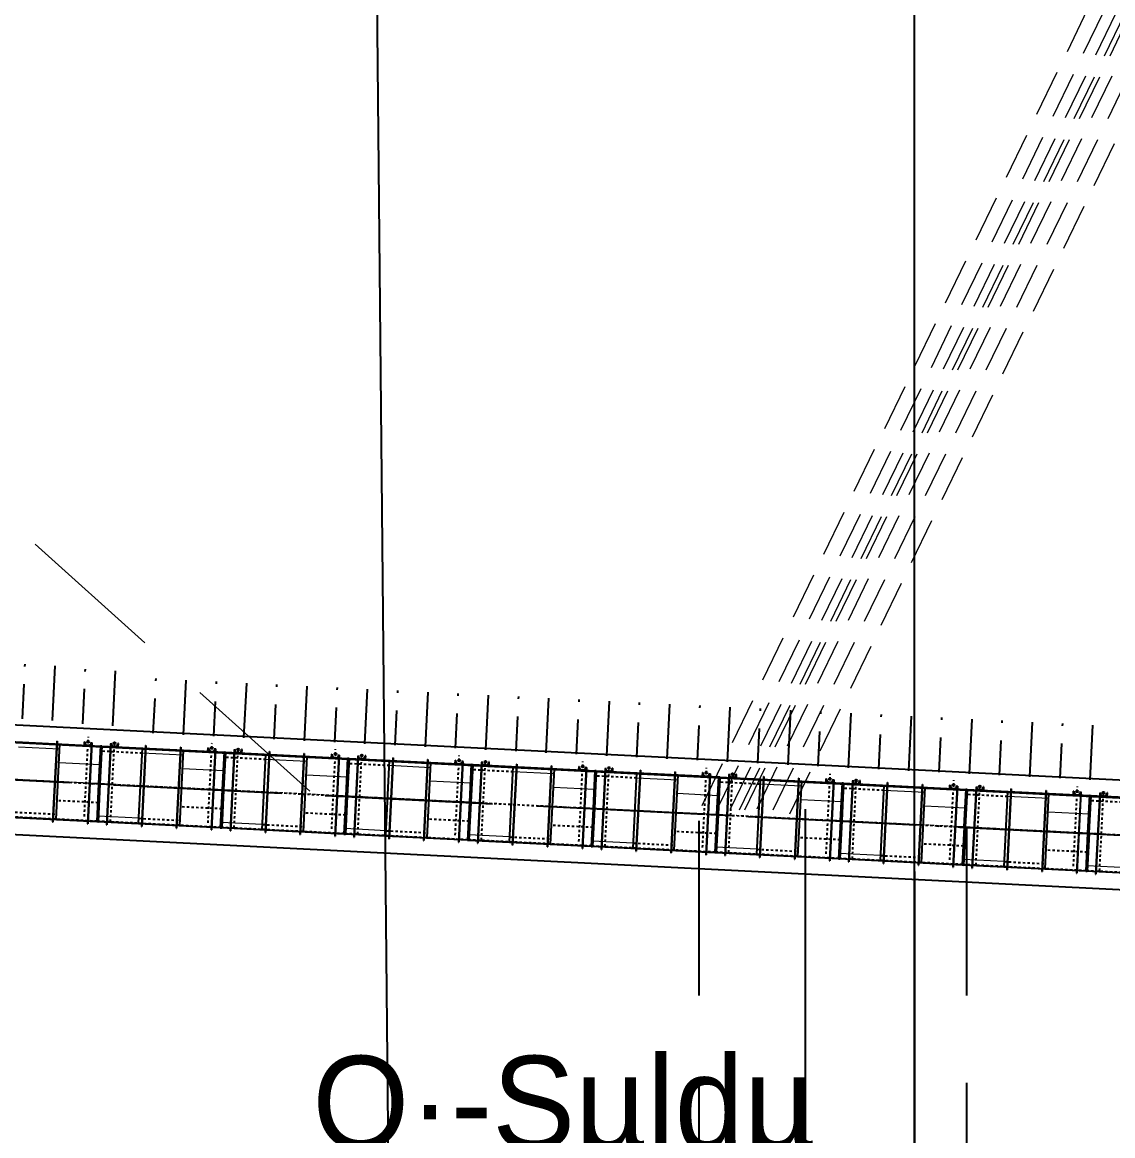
# Model space of a CAD drawing. Header units: inches. Extents: x 444671 to 463716, y 1783086 to 1794968.
# Drawn here: x 457905.85 to 457952.7, y 1787099.83 to 1787147.67 of the extents above; entities that cross this region are included whole.
import ezdxf

# ---------------------------------------------------------------- set-up
doc = ezdxf.new("R2010")
doc.units = ezdxf.units.IN
doc.header["$MEASUREMENT"] = 0
for name, pattern in [('ACAD_ISO04W100', [30, 24, -3, 0, -3]), ('CENTER', [2, 1.25, -0.25, 0.25, -0.25]), ('DASHED2', [9.525, 6.35, -3.175]), ('DASHEDX2', [1.5, 1, -0.5]), ('HIDDEN', [0.375, 0.25, -0.125])]:
    doc.linetypes.add(name, pattern=pattern)
for name, color, linetype in [('4', 4, 'Continuous'), ('Bao', 137, 'Continuous'), ('CONGTRINH', 2, 'Continuous'), ('CTTRINH', 4, 'Continuous'), ('Dc', 10, 'Continuous'), ('Dong', 252, 'HIDDEN'), ('KHUAT', 8, 'DASHED2'), ('Khung_bang', 140, 'Continuous'), ('Tam', 1, 'CENTER'), ('Tim', 1, 'ACAD_ISO04W100')]:
    doc.layers.add(name, color=color, linetype=linetype)
for name, color, linetype, lineweight in [('ah', 7, 'Continuous', 15), ('HOKHOAN', 250, 'DASHED2', 20), ('manh', 128, 'Continuous', 15), ('Texdoi', 40, 'Continuous', 15)]:
    doc.layers.add(name, color=color, linetype=linetype, lineweight=lineweight)
doc.styles.add('VNARIAL', font='')
doc.styles.get('VNARIAL').set_extended_font_data('.VnArial')
doc.linetypes.add('NEN_DA1', pattern='A,1.5,-0.15,["Y",Standard,S=0.2,R=0,X=-0.15,Y=-0.2],-0.005', length=1.655)
doc.dimstyles.new('1-1', dxfattribs={"dimtxt": 2, "dimasz": 2.5, "dimexe": 1, "dimexo": 0, "dimgap": 1, "dimtad": 1, "dimtoh": 1, "dimdec": 0, "dimzin": 0, "dimdsep": 46, "dimtxsty": 'Standard', "dimcen": 0.09, "dimclrd": 3, "dimclre": 3, "dimclrt": 4, "dimadec": 0, "dimazin": 0, "dimtfac": 1, "dimtdec": 0, "dimtmove": 0, "dimatfit": 0, "dimfxl": 0, "dimtolj": 1, "dimtzin": 0, "dimarcsym": 0})
doc.dimstyles.new('D2000', dxfattribs={"dimscale": 2, "dimtxt": 2, "dimasz": 1.5, "dimexe": 1, "dimexo": 1, "dimgap": 1, "dimtad": 1, "dimzin": 1, "dimdsep": 46, "dimtxsty": 'VNARIAL', "dimblk": 'ARCHTICK', "dimcen": 1.5, "dimdle": 1, "dimclrd": 140, "dimclre": 140, "dimclrt": 3, "dimadec": 0, "dimazin": 3, "dimtfac": 1, "dimtix": 1, "dimtmove": 2, "dimatfit": 3, "dimfxl": 0, "dimtolj": 1, "dimtzin": 0, "dimarcsym": 0})

# ---------------------------------------------------------------- blocks, each defined once
blk = doc.blocks.new('*D148')
at = {"layer": 'Bao', "color": 3, "lineweight": -2, "ltscale": 0.2, "transparency": 16777216}
for p, q in [((-340377, 17046), (-341587, -7108)), ((-143858, 7205), (-145067, -16950)), ((-337342, -5652), (-149145, -15077))]:
    blk.add_line(p, q, dxfattribs=at)
at = {"layer": 'Bao', "color": 3, "ltscale": 0.2, "transparency": 16777216}
for points in [[(-337308, -4958), (-337377, -6345), (-341504, -5443)], [(-149111, -14383), (-149180, -15770), (-144984, -15285)]]:
    blk.add_solid(points, dxfattribs=at)
at = {"layer": 'Defpoints', "color": 0, "ltscale": 0.2, "transparency": 16777216}
for p in [(-340377, 17046), (-143858, 7205), (-144984, -15285)]:
    blk.add_point(p, dxfattribs=at)
at = {"layer": 'Bao', "color": 4, "ltscale": 0.2, "transparency": 16777216, "insert": (-243052, -6527), "char_height": 3333.33, "attachment_point": 5, "rotation": 357.133}
blk.add_mtext('\\A1;{\\f.VnArial|b0|i0|c0|p34;Ph©n ®o¹n 4}', dxfattribs=at)
blk = doc.blocks.new('_ArchTick')
at = {"color": 0, "linetype": 'ByBlock', "const_width": 0.15}
blk.add_lwpolyline([(-0.5, -0.5), (0.5, 0.5)], dxfattribs=at)
blk = doc.blocks.new('*D157')
at = {"layer": 'Defpoints', "color": 0, "transparency": 16777216}
for p in [(457944.179, 1787113.187), (457956.96, 1787112.561), (457944.179, 1786972.625)]:
    blk.add_point(p, dxfattribs=at)
at = {"layer": 'Khung_bang', "color": 140, "lineweight": -2, "transparency": 16777216}
for p, q in [((457944.179, 1787111.187), (457944.179, 1786970.625)), ((457956.96, 1787110.561), (457956.96, 1786970.625)), ((457944.179, 1786972.625), (457941.179, 1786972.625)), ((457956.96, 1786972.625), (457944.179, 1786972.625)), ((457956.96, 1786972.625), (457959.96, 1786972.625))]:
    blk.add_line(p, q, dxfattribs=at)
at = {"layer": 'Khung_bang', "color": 140, "lineweight": -2, "transparency": 16777216, "xscale": 3, "yscale": 3, "zscale": 3}
blk.add_blockref('_ArchTick', (457944.179, 1786972.625), dxfattribs=at)
at = {"layer": 'Khung_bang', "color": 140, "lineweight": -2, "transparency": 16777216, "xscale": 3, "yscale": 3, "zscale": 3, "rotation": 180}
blk.add_blockref('_ArchTick', (457956.96, 1786972.625), dxfattribs=at)
at = {"layer": 'Khung_bang', "color": 3, "transparency": 16777216, "insert": (457950.57, 1786976.666), "char_height": 4, "attachment_point": 5, "style": 'VNARIAL', "bg_fill": 3, "box_fill_scale": 1.25, "bg_fill_color": 256, "bg_fill_true_color": 13158600, "bg_fill_transparency": 0}
blk.add_mtext('\\A1;12.78', dxfattribs=at)
blk = doc.blocks.new('A$C491C4D06')
at = {"layer": 'Bao'}
for p, q in [((-196858.1, 11482.8), (-191578.7, 11218.4)), ((-193508.7, 8067), (-193346.5, 11306.9)), ((-193482.3, 11433.9), (-193468.3, 11433.2)), ((-192302.2, 11405.2), (-192309.7, 11255.4)), ((-192302.2, 11405.2), (-192282.3, 11404.2)), ((-192282.3, 11404.2), (-192289.8, 11254.4)), ((-191990.1, 11239.4), (-191982.6, 11389.2)), ((-191606.1, 11229.8), (-191687.7, 9601.8)), ((-191659.9, 9596.4), (-191578.7, 11218.4)), ((-191546.2, 11226.8), (-191627.7, 9598.8)), ((-191606.1, 11229.8), (-191546.2, 11226.8)), ((-191546.7, 11216.8), (-186267.3, 10952.4)), ((-191151.8, 11347.2), (-191159.3, 11197.4)), ((-190859.7, 11182.4), (-190852.2, 11332.2)), ((-190832.2, 11331.2), (-190852.2, 11332.2)), ((-190839.7, 11181.4), (-190832.2, 11331.2)), ((-189965.2, 7889.5), (-189802.9, 11129.5)), ((-189669.1, 11242.9), (-189655.1, 11242.2)), ((-188197.4, 7801), (-188035.1, 11040.9)), ((-188170.9, 11167.9), (-188156.9, 11167.2)), ((-186990.9, 11139.2), (-186998.4, 10989.4)), ((-186990.9, 11139.2), (-186970.9, 11138.2)), ((-186970.9, 11138.2), (-186978.4, 10988.4)), ((-186678.8, 10973.4), (-186671.3, 11123.2)), ((-185840.4, 11081.2), (-185848, 10931.4)), ((-185548.3, 10916.4), (-185540.8, 11066.2)), ((-185520.9, 11065.2), (-185540.8, 11066.2)), ((-185528.4, 10915.4), (-185520.9, 11065.2)), ((-186294.8, 10963.8), (-186376.3, 9335.9)), ((-186348.6, 9330.4), (-186267.3, 10952.4)), ((-186234.9, 10960.8), (-186316.4, 9332.9)), ((-186294.8, 10963.8), (-186234.9, 10960.8)), ((-186235.4, 10950.8), (-180956, 10686.4)), ((-184653.8, 7623.5), (-184491.6, 10863.5)), ((-184357.7, 10976.9), (-184343.7, 10976.2)), ((-182886, 7535), (-182723.8, 10775)), ((-182859.6, 10901.9), (-182845.6, 10901.2)), ((-181679.5, 10873.2), (-181687, 10723.4)), ((-181679.5, 10873.2), (-181659.6, 10872.2)), ((-181659.6, 10872.2), (-181667.1, 10722.4)), ((-181367.4, 10707.4), (-181359.9, 10857.2)), ((-180983.4, 10697.8), (-181065, 9069.9)), ((-181037.2, 9064.4), (-180956, 10686.4)), ((-180923.5, 10694.8), (-181005.1, 9066.9)), ((-180983.4, 10697.8), (-180923.5, 10694.8)), ((-180924, 10684.8), (-175644.6, 10420.4)), ((-180529.1, 10815.2), (-180536.6, 10665.4)), ((-180237, 10650.4), (-180229.5, 10800.2)), ((-180209.5, 10799.2), (-180229.5, 10800.2)), ((-180217, 10649.4), (-180209.5, 10799.2)), ((-179342.5, 7357.6), (-179180.2, 10597.5)), ((-179046.4, 10710.9), (-179032.4, 10710.2)), ((-177548.2, 10635.9), (-177534.3, 10635.2)), ((-176368.2, 10607.2), (-176375.7, 10457.4)), ((-176368.2, 10607.2), (-176348.2, 10606.2)), ((-176348.2, 10606.2), (-176355.7, 10456.4)), ((-176056.1, 10441.4), (-176048.6, 10591.2)), ((-175217.8, 10549.2), (-175225.3, 10399.4)), ((-174925.6, 10384.4), (-174918.1, 10534.2)), ((-174898.2, 10533.2), (-174918.1, 10534.2)), ((-174905.7, 10383.4), (-174898.2, 10533.2)), ((-177574.7, 7269), (-177412.4, 10509)), ((-175672.1, 10431.8), (-175753.6, 8803.9)), ((-175725.9, 8798.5), (-175644.6, 10420.4)), ((-175612.2, 10428.8), (-175693.7, 8800.9)), ((-175672.1, 10431.8), (-175612.2, 10428.8)), ((-175612.7, 10418.8), (-170333.3, 10154.4)), ((-174031.1, 7091.6), (-173868.9, 10331.5)), ((-173735, 10444.9), (-173721, 10444.2)), ((-172263.3, 7003), (-172101.1, 10243)), ((-172236.9, 10369.9), (-172222.9, 10369.2)), ((-171056.9, 10341.2), (-171064.4, 10191.4)), ((-171056.9, 10341.2), (-171036.9, 10340.2)), ((-171036.9, 10340.2), (-171044.4, 10190.4)), ((-170744.8, 10175.4), (-170737.3, 10325.2)), ((-170360.8, 10165.8), (-170442.3, 8537.9)), ((-170414.5, 8532.5), (-170333.3, 10154.4)), ((-170300.8, 10162.8), (-170382.4, 8534.9)), ((-170360.8, 10165.8), (-170300.8, 10162.8)), ((-170301.3, 10152.8), (-165022, 9888.4)), ((-169906.4, 10283.2), (-169913.9, 10133.4)), ((-169614.3, 10118.4), (-169606.8, 10268.2)), ((-169586.8, 10267.2), (-169606.8, 10268.2)), ((-169594.3, 10117.4), (-169586.8, 10267.2)), ((-168719.8, 6825.6), (-168557.5, 10065.5)), ((-168423.7, 10178.9), (-168409.7, 10178.2)), ((-166925.6, 10103.9), (-166911.6, 10103.2)), ((-165745.5, 10075.3), (-165753, 9925.4)), ((-165745.5, 10075.3), (-165725.5, 10074.3)), ((-165725.5, 10074.3), (-165733, 9924.4)), ((-165433.4, 9909.4), (-165425.9, 10059.2)), ((-191683.9, 9597.6), (-191765.4, 7969.7)), ((-191651.7, 9600), (-191732.9, 7978.1)), ((-191623.9, 9594.6), (-191705.5, 7966.7)), ((-191687.7, 9601.8), (-191627.7, 9598.8)), ((-191683.9, 9597.6), (-191623.9, 9594.6)), ((-191651.9, 9596), (-191651.8, 9598)), ((-191651.9, 9596), (-191651.8, 9598)), ((-166952, 6737), (-166789.7, 9977)), ((-165049.4, 9899.8), (-165131, 8271.9)), ((-165103.2, 8266.5), (-165022, 9888.4)), ((-164989.5, 9896.8), (-165071, 8268.9)), ((-165049.4, 9899.8), (-164989.5, 9896.8)), ((-164990, 9886.8), (-159710.6, 9622.4)), ((-164595.1, 10017.2), (-164602.6, 9867.4)), ((-164303, 9852.4), (-164295.5, 10002.2)), ((-164275.5, 10001.2), (-164295.5, 10002.2)), ((-164283, 9851.4), (-164275.5, 10001.2)), ((-163408.4, 6559.6), (-163246.2, 9799.5)), ((-163112.3, 9913), (-163098.4, 9912.3)), ((-161640.7, 6471), (-161478.4, 9711)), ((-161614.2, 9837.9), (-161600.2, 9837.2)), ((-160434.2, 9809.3), (-160441.7, 9659.4)), ((-160434.2, 9809.3), (-160414.2, 9808.3)), ((-160414.2, 9808.3), (-160421.7, 9658.4)), ((-160122.1, 9643.4), (-160114.6, 9793.3)), ((-159738.1, 9633.8), (-159819.6, 8005.9)), ((-159791.8, 8000.5), (-159710.6, 9622.4)), ((-159678.1, 9630.8), (-159759.7, 8002.9)), ((-159738.1, 9633.8), (-159678.1, 9630.8)), ((-159678.6, 9620.8), (-154399.3, 9356.4)), ((-159283.7, 9751.3), (-159291.2, 9601.4)), ((-158991.6, 9586.4), (-158984.1, 9736.2)), ((-158964.1, 9735.2), (-158984.1, 9736.2)), ((-158971.6, 9585.4), (-158964.1, 9735.2)), ((-157801, 9647), (-157787, 9646.3)), ((-156302.9, 9571.9), (-156288.9, 9571.2)), ((-186372.5, 9331.6), (-186454.1, 7703.7)), ((-186340.4, 9334.1), (-186421.6, 7712.1)), ((-186312.6, 9328.6), (-186394.1, 7700.7)), ((-186376.3, 9335.9), (-186316.4, 9332.9)), ((-186372.5, 9331.6), (-186312.6, 9328.6)), ((-186340.6, 9330), (-186340.5, 9332)), ((-186340.6, 9330), (-186340.5, 9332)), ((-158097.1, 6293.6), (-157934.8, 9533.5)), ((-156329.3, 6205), (-156167.1, 9445)), ((-155122.8, 9543.3), (-155130.3, 9393.4)), ((-155122.8, 9543.3), (-155102.9, 9542.3)), ((-155102.9, 9542.3), (-155110.4, 9392.4)), ((-154810.7, 9377.4), (-154803.2, 9527.3)), ((-154426.7, 9367.9), (-154508.3, 7739.9)), ((-154480.5, 7734.5), (-154399.3, 9356.4)), ((-154366.8, 9364.9), (-154448.3, 7736.9)), ((-154426.7, 9367.9), (-154366.8, 9364.9)), ((-154367.3, 9354.9), (-149087.9, 9090.5)), ((-153972.4, 9485.3), (-153979.9, 9335.5)), ((-153680.3, 9320.5), (-153672.8, 9470.3)), ((-153652.8, 9469.3), (-153672.8, 9470.3)), ((-153660.3, 9319.5), (-153652.8, 9469.3)), ((-152785.8, 6027.6), (-152623.5, 9267.5)), ((-152489.6, 9381), (-152475.7, 9380.3)), ((-151018, 5939.1), (-150855.7, 9179)), ((-150991.5, 9305.9), (-150977.5, 9305.2)), ((-149811.5, 9277.3), (-149819, 9127.5)), ((-149811.5, 9277.3), (-149791.5, 9276.3)), ((-149791.5, 9276.3), (-149799, 9126.5)), ((-149499.4, 9111.5), (-149491.9, 9261.3)), ((-149115.5, 9099.8), (-149196.9, 7473.9)), ((-149055.6, 9096.8), (-149137, 7470.9)), ((-149115.5, 9099.8), (-149055.6, 9096.8)), ((-148660.9, 9219.3), (-148668.4, 9069.4)), ((-148368.8, 9054.4), (-148361.3, 9204.3)), ((-148341.3, 9203.3), (-148361.3, 9204.3)), ((-148348.8, 9053.4), (-148341.3, 9203.3)), ((-181061.2, 9065.6), (-181142.7, 7437.7)), ((-181029, 9068.1), (-181110.3, 7446.1)), ((-181001.3, 9062.6), (-181082.8, 7434.7)), ((-181065, 9069.9), (-181005.1, 9066.9)), ((-181061.2, 9065.6), (-181001.3, 9062.6)), ((-181029.2, 9064), (-181029.1, 9066)), ((-181029.2, 9064), (-181029.1, 9066)), ((-175749.8, 8799.7), (-175831.4, 7171.7)), ((-175717.7, 8802.1), (-175798.9, 7180.1)), ((-175689.9, 8796.7), (-175771.5, 7168.7)), ((-175753.6, 8803.9), (-175693.7, 8800.9)), ((-175749.8, 8799.7), (-175689.9, 8796.7)), ((-175717.9, 8798.1), (-175717.8, 8800)), ((-175717.9, 8798.1), (-175717.8, 8800)), ((-149169.2, 7468.5), (-149087.9, 9090.5)), ((-149079.9, 9090.1), (-145544.4, 8913)), ((-197044.3, 8244.1), (-191764.9, 7979.7)), ((-170438.5, 8533.7), (-170520, 6905.7)), ((-170406.3, 8536.1), (-170487.6, 6914.1)), ((-170378.6, 8530.7), (-170460.1, 6902.7)), ((-170442.3, 8537.9), (-170382.4, 8534.9)), ((-170438.5, 8533.7), (-170378.6, 8530.7)), ((-170406.5, 8532.1), (-170406.4, 8534.1)), ((-170406.5, 8532.1), (-170406.4, 8534.1)), ((-165127.2, 8267.7), (-165208.7, 6639.7)), ((-165095, 8270.1), (-165176.2, 6648.1)), ((-165067.2, 8264.7), (-165148.8, 6636.7)), ((-165131, 8271.9), (-165071, 8268.9)), ((-165127.2, 8267.7), (-165067.2, 8264.7)), ((-165095.2, 8266.1), (-165095.1, 8268.1)), ((-165095.2, 8266.1), (-165095.1, 8268.1)), ((-193656.5, 7954.3), (-193642.6, 7953.6)), ((-192158.4, 7879.2), (-192144.4, 7878.5)), ((-191765.4, 7969.7), (-191705.5, 7966.7)), ((-191732.9, 7978.1), (-186453.6, 7713.7)), ((-191341.4, 7838.3), (-191327.5, 7837.6)), ((-189843.3, 7763.3), (-189829.3, 7762.6)), ((-188345.2, 7688.3), (-188331.2, 7687.6)), ((-186454.1, 7703.7), (-186394.1, 7700.7)), ((-186421.6, 7712.1), (-181142.2, 7447.7)), ((-159815.8, 8001.7), (-159897.3, 6373.7)), ((-159783.7, 8004.1), (-159864.9, 6382.1)), ((-159755.9, 7998.7), (-159837.4, 6370.7)), ((-159819.6, 8005.9), (-159759.7, 8002.9)), ((-159815.8, 8001.7), (-159755.9, 7998.7)), ((-159783.9, 8000.1), (-159783.8, 8002.1)), ((-159783.9, 8000.1), (-159783.8, 8002.1)), ((-154504.5, 7735.7), (-154586, 6107.7)), ((-154472.3, 7738.1), (-154553.5, 6116.1)), ((-154444.5, 7732.7), (-154526.1, 6104.7)), ((-154508.3, 7739.9), (-154448.3, 7736.9)), ((-154504.5, 7735.7), (-154444.5, 7732.7)), ((-154472.5, 7734.1), (-154472.4, 7736.1)), ((-154472.5, 7734.1), (-154472.4, 7736.1)), ((-186847.1, 7613.2), (-186833.1, 7612.5)), ((-186030.1, 7572.3), (-186016.1, 7571.6)), ((-184532, 7497.3), (-184518, 7496.6)), ((-183033.9, 7422.3), (-183019.9, 7421.6)), ((-181535.7, 7347.2), (-181521.8, 7346.5)), ((-181142.7, 7437.7), (-181082.8, 7434.7)), ((-181110.3, 7446.1), (-175830.9, 7181.7)), ((-180718.8, 7306.3), (-180704.8, 7305.6)), ((-179220.6, 7231.3), (-179206.7, 7230.6)), ((-175798.9, 7180.1), (-170519.5, 6915.7)), ((-149193.1, 7469.7), (-149274.7, 5841.7)), ((-149161, 7472.1), (-149242.1, 5852.1)), ((-149133.2, 7466.7), (-149214.7, 5838.7)), ((-149196.9, 7473.9), (-149137, 7470.9)), ((-149193.1, 7469.7), (-149133.2, 7466.7)), ((-149161.2, 7468.1), (-149161.1, 7470.1)), ((-149161.2, 7468.1), (-149161.1, 7470.1)), ((-177722.5, 7156.3), (-177708.5, 7155.6)), ((-176224.4, 7081.2), (-176210.4, 7080.5)), ((-175831.4, 7171.7), (-175771.5, 7168.7)), ((-175407.4, 7040.3), (-175393.4, 7039.6)), ((-173909.3, 6965.3), (-173895.3, 6964.6)), ((-172411.2, 6890.3), (-172397.2, 6889.6)), ((-170913.1, 6815.2), (-170899.1, 6814.5)), ((-170520, 6905.7), (-170460.1, 6902.7)), ((-170487.6, 6914.1), (-165208.2, 6649.7)), ((-170096.1, 6774.3), (-170082.1, 6773.6)), ((-168598, 6699.3), (-168584, 6698.6)), ((-167099.8, 6624.3), (-167085.8, 6623.6)), ((-165601.7, 6549.2), (-165587.7, 6548.5)), ((-165208.7, 6639.7), (-165148.8, 6636.7)), ((-165176.2, 6648.1), (-159896.8, 6383.7)), ((-164784.7, 6508.3), (-164770.7, 6507.6)), ((-163286.6, 6433.3), (-163272.6, 6432.6)), ((-161788.5, 6358.3), (-161774.5, 6357.6)), ((-160290.4, 6283.3), (-160276.4, 6282.6)), ((-159897.3, 6373.7), (-159837.4, 6370.7)), ((-159864.9, 6382.1), (-154585.5, 6117.7)), ((-159473.4, 6242.4), (-159459.4, 6241.6)), ((-157975.3, 6167.3), (-157961.3, 6166.6)), ((-156477.1, 6092.3), (-156463.2, 6091.6)), ((-154979, 6017.3), (-154965, 6016.6)), ((-154586, 6107.7), (-154526.1, 6104.7)), ((-154553.5, 6116.1), (-149274.2, 5851.7)), ((-154162, 5976.4), (-154148.1, 5975.7)), ((-152663.9, 5901.3), (-152649.9, 5900.6)), ((-151165.8, 5826.3), (-151151.8, 5825.6)), ((-149667.7, 5751.3), (-149653.7, 5750.6)), ((-149274.7, 5841.7), (-149214.7, 5838.7)), ((-149242.2, 5850.1), (-145706.6, 5673)), ((-148850.7, 5710.4), (-148836.7, 5709.7))]:
    blk.add_line(p, q, dxfattribs=at)
at = {"layer": 'Bao', "ltscale": 0.2}
for p, q in [((-193482.3, 11433.9), (-193656.5, 7954.3)), ((-193468.3, 11433.2), (-193642.6, 7953.6)), ((-191984.3, 11356.9), (-192158.4, 7879.2)), ((-191970.2, 11358.2), (-192144.4, 7878.5)), ((-191167.2, 11318), (-191341.4, 7838.3)), ((-191153.3, 11315.3), (-191327.5, 7837.6)), ((-191167.2, 11318), (-191153.3, 11317.3)), ((-189669.1, 11242.9), (-189843.3, 7763.3)), ((-189655.1, 11242.2), (-189829.3, 7762.6)), ((-188170.9, 11167.9), (-188345.2, 7688.3)), ((-188156.9, 11167.2), (-188331.2, 7687.6)), ((-186672.9, 11090.9), (-186847.1, 7613.2)), ((-186658.8, 11092.2), (-186833.1, 7612.5)), ((-185855.8, 11052), (-186030.1, 7572.3)), ((-185842, 11049.3), (-186016.1, 7571.6)), ((-185855.8, 11052), (-185842, 11051.3)), ((-184357.7, 10976.9), (-184532, 7497.3)), ((-184343.7, 10976.2), (-184518, 7496.6)), ((-182859.6, 10901.9), (-183033.9, 7422.3)), ((-182845.6, 10901.2), (-183019.9, 7421.6)), ((-181361.6, 10824.9), (-181535.7, 7347.2)), ((-181347.5, 10826.2), (-181521.8, 7346.5)), ((-180544.5, 10786), (-180718.8, 7306.3)), ((-180530.6, 10783.3), (-180704.8, 7305.6)), ((-180544.5, 10786), (-180530.6, 10785.3)), ((-179046.4, 10710.9), (-179220.6, 7231.3)), ((-179032.4, 10710.2), (-179206.7, 7230.6)), ((-177548.2, 10635.9), (-177722.5, 7156.3)), ((-177534.3, 10635.2), (-177708.5, 7155.6)), ((-176050.2, 10558.9), (-176224.4, 7081.2)), ((-176036.1, 10560.2), (-176210.4, 7080.5)), ((-175233.1, 10520), (-175407.4, 7040.3)), ((-175219.3, 10517.3), (-175393.4, 7039.6)), ((-175233.1, 10520), (-175219.3, 10519.3)), ((-173735, 10444.9), (-173909.3, 6965.3)), ((-173721, 10444.2), (-173895.3, 6964.6)), ((-172236.9, 10369.9), (-172411.2, 6890.3)), ((-172222.9, 10369.2), (-172397.2, 6889.6)), ((-170738.9, 10292.9), (-170913.1, 6815.2)), ((-170724.8, 10294.2), (-170899.1, 6814.5)), ((-169921.8, 10254), (-170096.1, 6774.3)), ((-169907.9, 10251.3), (-170082.1, 6773.6)), ((-169921.8, 10254), (-169907.9, 10253.3)), ((-168423.7, 10178.9), (-168598, 6699.3)), ((-168409.7, 10178.2), (-168584, 6698.6)), ((-166925.6, 10103.9), (-167099.8, 6624.3)), ((-166911.6, 10103.2), (-167085.8, 6623.6)), ((-165427.5, 10026.9), (-165601.7, 6549.2)), ((-165413.5, 10028.2), (-165587.7, 6548.5)), ((-164610.5, 9988), (-164784.7, 6508.3)), ((-164596.6, 9985.3), (-164770.7, 6507.6)), ((-164610.5, 9988), (-164596.6, 9987.3)), ((-163112.3, 9913), (-163286.6, 6433.3)), ((-163098.4, 9912.3), (-163272.6, 6432.6)), ((-161614.2, 9837.9), (-161788.5, 6358.3)), ((-161600.2, 9837.2), (-161774.5, 6357.6)), ((-160116.2, 9760.9), (-160290.4, 6283.3)), ((-160102.1, 9762.2), (-160276.4, 6282.6)), ((-159299.1, 9722), (-159473.4, 6242.4)), ((-159285.2, 9719.3), (-159459.4, 6241.6)), ((-159299.1, 9722), (-159285.2, 9721.3)), ((-157801, 9647), (-157975.3, 6167.3)), ((-157787, 9646.3), (-157961.3, 6166.6)), ((-156302.9, 9571.9), (-156477.1, 6092.3)), ((-156288.9, 9571.2), (-156463.2, 6091.6)), ((-154804.8, 9494.9), (-154979, 6017.3)), ((-154790.8, 9496.2), (-154965, 6016.6)), ((-153987.8, 9456), (-154162, 5976.4)), ((-153973.9, 9453.3), (-154148.1, 5975.7)), ((-153987.8, 9456), (-153973.9, 9455.3)), ((-152489.6, 9381), (-152663.9, 5901.3)), ((-152475.7, 9380.3), (-152649.9, 5900.6)), ((-150991.5, 9305.9), (-151165.8, 5826.3)), ((-150977.5, 9305.2), (-151151.8, 5825.6)), ((-149493.5, 9228.9), (-149667.7, 5751.3)), ((-149479.4, 9230.2), (-149653.7, 5750.6)), ((-148676.4, 9190), (-148850.7, 5710.4)), ((-148662.5, 9187.3), (-148836.7, 5709.7))]:
    blk.add_line(p, q, dxfattribs=at)
at = {"layer": 'Bao'}
for centre in [(-192132.4, 11396.7), (-191002, 11339.7), (-186821.1, 11130.7), (-185690.6, 11073.7), (-181509.8, 10864.7), (-180379.3, 10807.7), (-176198.4, 10598.7), (-175068, 10541.7), (-170887.1, 10332.7), (-169756.6, 10275.7), (-165575.7, 10066.7), (-164445.3, 10009.7), (-160264.4, 9800.8), (-159133.9, 9743.7), (-154953, 9534.8), (-153822.6, 9477.8), (-149641.7, 9268.8), (-148511.1, 9211.8)]:
    blk.add_circle(centre, 40, dxfattribs=at)
for centre in [(-192132.4, 11396.7), (-191002, 11339.7), (-186821.1, 11130.7), (-185690.6, 11073.7), (-181509.8, 10864.7), (-180379.3, 10807.7), (-176198.4, 10598.7), (-175068, 10541.7), (-170887.1, 10332.7), (-169756.6, 10275.7), (-165575.7, 10066.7), (-164445.3, 10009.7), (-160264.4, 9800.8), (-159133.9, 9743.7), (-154953, 9534.8), (-153822.6, 9477.8), (-149641.7, 9268.8), (-148511.1, 9211.8)]:
    blk.add_arc(centre, 150, 357.13284, 177.13284, dxfattribs=at)
at = {"layer": 'KHUAT', "ltscale": 5}
for p, q in [((-196883.1, 11462), (-191579.8, 11196.4)), ((-191651.7, 9600), (-191570.7, 11218)), ((-191571.8, 11196), (-186268.4, 10930.4)), ((-191570.7, 11218), (-191546.7, 11216.8)), ((-189814, 10907.3), (-191581.8, 10995.8)), ((-186340.4, 9334.1), (-186259.3, 10952)), ((-184502.7, 10641.3), (-186270.5, 10729.8)), ((-186260.4, 10930.1), (-180957.1, 10664.4)), ((-186259.3, 10952), (-186235.4, 10950.8)), ((-181029, 9068.1), (-180948, 10686)), ((-180949.1, 10664.1), (-175645.7, 10398.4)), ((-180948, 10686), (-180924, 10684.8)), ((-179191.3, 10375.3), (-180959.1, 10463.8)), ((-175717.7, 8802.1), (-175636.6, 10420)), ((-173880, 10109.3), (-175647.8, 10197.8)), ((-175637.8, 10398.1), (-170334.4, 10132.5)), ((-175636.6, 10420), (-175612.7, 10418.8)), ((-170406.3, 8536.1), (-170325.3, 10154)), ((-170326.4, 10132.1), (-165023.1, 9866.5)), ((-170325.3, 10154), (-170301.3, 10152.8)), ((-191659.9, 9596.4), (-191740.9, 7978.5)), ((-168568.7, 9843.3), (-170336.4, 9931.8)), ((-165095, 8270.1), (-165014, 9888)), ((-163257.3, 9577.3), (-165025.1, 9665.8)), ((-165015.1, 9866.1), (-159711.7, 9600.5)), ((-165014, 9888), (-164990, 9886.8)), ((-159783.7, 8004.1), (-159702.6, 9622)), ((-159703.7, 9600.1), (-154400.4, 9334.5)), ((-159702.6, 9622), (-159678.6, 9620.8)), ((-186348.6, 9330.4), (-186429.6, 7712.5)), ((-157946, 9311.3), (-159713.7, 9399.8)), ((-154472.3, 7738.1), (-154391.3, 9356.1)), ((-152634.6, 9045.3), (-154402.4, 9133.8)), ((-154392.4, 9334.1), (-149089, 9068.5)), ((-154391.3, 9356.1), (-154367.3, 9354.9)), ((-191700.6, 8783.5), (-193468.4, 8872)), ((-181037.2, 9064.4), (-181118.3, 7446.5)), ((-175725.9, 8798.5), (-175806.9, 7180.5)), ((-149161, 7472.1), (-149080, 9088.1)), ((-147323.3, 8779.3), (-149091.1, 8867.8)), ((-149081, 9068.1), (-143777.7, 8802.5)), ((-149080, 9088.1), (-149056.1, 9086.9)), ((-197043.2, 8266), (-191739.8, 8000.4)), ((-195265.4, 8377.8), (-193497.6, 8289.2)), ((-186389.3, 8517.5), (-188157.1, 8606)), ((-181077.9, 8251.5), (-182845.7, 8340)), ((-170414.5, 8532.5), (-170495.6, 6914.5)), ((-165103.2, 8266.5), (-165184.2, 6648.5)), ((-191764.9, 7979.7), (-191740.9, 7978.5)), ((-191731.8, 8000.1), (-186428.5, 7734.4)), ((-189954, 8111.8), (-188186.2, 8023.2)), ((-186453.6, 7713.7), (-186429.6, 7712.5)), ((-186420.5, 7734.1), (-181117.2, 7468.4)), ((-184642.7, 7845.8), (-182874.9, 7757.2)), ((-175766.6, 7985.5), (-177534.4, 8074)), ((-170455.2, 7719.5), (-172223, 7808)), ((-159791.8, 8000.5), (-159872.9, 6382.5)), ((-154480.5, 7734.5), (-154561.5, 6116.5)), ((-181142.2, 7447.7), (-181118.3, 7446.5)), ((-181109.2, 7468.1), (-175805.8, 7202.5)), ((-179331.3, 7579.8), (-177563.6, 7491.2)), ((-175830.9, 7181.7), (-175806.9, 7180.5)), ((-175797.8, 7202.1), (-170494.5, 6936.5)), ((-174020, 7313.8), (-172252.2, 7225.2)), ((-165143.9, 7453.5), (-166911.7, 7542)), ((-159832.6, 7187.5), (-161600.3, 7276)), ((-149169.2, 7468.5), (-149250.2, 5850.5)), ((-170519.5, 6915.7), (-170495.6, 6914.5)), ((-170486.5, 6936.1), (-165183.1, 6670.5)), ((-168708.7, 7047.8), (-166940.9, 6959.3)), ((-163397.3, 6781.8), (-161629.5, 6693.3)), ((-154521.2, 6921.5), (-156289, 7010)), ((-149209.9, 6655.5), (-150977.7, 6744)), ((-165208.2, 6649.7), (-165184.2, 6648.5)), ((-165175.1, 6670.1), (-159871.8, 6404.5)), ((-159896.8, 6383.7), (-159872.9, 6382.5)), ((-159863.8, 6404.1), (-154560.4, 6138.5)), ((-158086, 6515.8), (-156318.2, 6427.3)), ((-152774.6, 6249.8), (-151006.8, 6161.3)), ((-154585.5, 6117.7), (-154561.5, 6116.5)), ((-154552.4, 6138.1), (-149249.1, 5872.5)), ((-149274.2, 5851.7), (-149250.2, 5850.5)), ((-149241.1, 5872.1), (-143937.7, 5606.5))]:
    blk.add_line(p, q, dxfattribs=at)
at = {"layer": 'manh', "color": 1, "linetype": 'CENTER', "ltscale": 0.05}
blk.add_line((0.1, 0), (-685750.1, 34342.8), dxfattribs=at)
at = {"layer": 'manh'}
for p, q in [((-193357.6, 11084.7), (-195125.4, 11173.3)), ((-188046.2, 10818.7), (-189814, 10907.3)), ((-182734.9, 10552.7), (-184502.7, 10641.3)), ((-191619, 10413.4), (-193386.8, 10502)), ((-186307.6, 10147.4), (-188075.4, 10236)), ((-177423.6, 10286.7), (-179191.3, 10375.3)), ((-172112.2, 10020.7), (-173880, 10109.3)), ((-180996.3, 9881.4), (-182764.1, 9970)), ((-175685, 9615.4), (-177452.7, 9704)), ((-166800.9, 9754.7), (-168568.7, 9843.3)), ((-161489.5, 9488.7), (-163257.3, 9577.3)), ((-170373.6, 9349.4), (-172141.4, 9438)), ((-165062.3, 9083.4), (-166830.1, 9172)), ((-156178.2, 9222.8), (-157946, 9311.3)), ((-159750.9, 8817.4), (-161518.7, 8906)), ((-154439.6, 8551.4), (-156207.4, 8640)), ((-150866.8, 8956.8), (-152634.6, 9045.3)), ((-189954, 8111.8), (-191721.8, 8200.3)), ((-149128.2, 8285.5), (-150896, 8374)), ((-184642.7, 7845.8), (-186410.5, 7934.3)), ((-179331.3, 7579.8), (-181099.1, 7668.3)), ((-174020, 7313.8), (-175787.8, 7402.3)), ((-168708.7, 7047.8), (-170476.4, 7136.3)), ((-163397.3, 6781.8), (-165165.1, 6870.3)), ((-158086, 6515.8), (-159853.8, 6604.3)), ((-152774.6, 6249.8), (-154542.4, 6338.4)), ((-147463.3, 5983.8), (-149231.1, 6072.3))]:
    blk.add_line(p, q, dxfattribs=at)
at = {"layer": 'Tam', "ltscale": 3}
for p, q in [((-192293.2, 8186.7), (-192121.6, 11613.5)), ((-191170.2, 7967.5), (-190998.6, 11394.2)), ((-186981.9, 7920.8), (-186810.2, 11347.5)), ((-185858.9, 7701.5), (-185687.3, 11128.3)), ((-181670.5, 7654.8), (-181498.9, 11081.5)), ((-180547.6, 7435.5), (-180375.9, 10862.3)), ((-176359.2, 7388.8), (-176187.6, 10815.5)), ((-175236.2, 7169.5), (-175064.6, 10596.3)), ((-171047.8, 7122.8), (-170876.2, 10549.5)), ((-169924.9, 6903.5), (-169753.3, 10330.3)), ((-165736.5, 6856.8), (-165564.9, 10283.5)), ((-164613.5, 6637.5), (-164441.9, 10064.3)), ((-197333.4, 9882.6), (-191047.6, 9567.8)), ((-192022.1, 9616.6), (-185736.2, 9301.8)), ((-160425.1, 6590.8), (-160253.5, 10017.5)), ((-159302.2, 6371.5), (-159130.6, 9798.3)), ((-155113.8, 6324.8), (-154942.2, 9751.5)), ((-186710.7, 9350.6), (-180424.9, 9035.8)), ((-153990.8, 6105.5), (-153819.2, 9532.3)), ((-149802.5, 6058.8), (-149630.8, 9485.6)), ((-148679.4, 5852), (-148507.8, 9278.7)), ((-181399.4, 9084.6), (-175113.5, 8769.8)), ((-176088, 8818.6), (-169802.2, 8503.8)), ((-170776.7, 8552.6), (-164490.8, 8237.8)), ((-165465.3, 8286.6), (-159179.5, 7971.8)), ((-160154, 8020.6), (-153868.1, 7705.8)), ((-154842.7, 7754.6), (-148556.8, 7439.8)), ((-149531.3, 7488.6), (-143245.5, 7173.8))]:
    blk.add_line(p, q, dxfattribs=at)
at = {"layer": 'Tam'}
for p, q in [((-192194.9, 11399.9), (-192070, 11393.6)), ((-191064.4, 11342.8), (-190939.5, 11336.6)), ((-186883.5, 11133.9), (-186758.7, 11127.6)), ((-185753.1, 11076.9), (-185628.2, 11070.6)), ((-181572.2, 10867.9), (-181447.3, 10861.6)), ((-180441.7, 10810.9), (-180316.9, 10804.6)), ((-176260.9, 10601.9), (-176136, 10595.6)), ((-175130.4, 10544.9), (-175005.5, 10538.6)), ((-170949.5, 10335.9), (-170824.6, 10329.6)), ((-169819.1, 10278.9), (-169694.2, 10272.6)), ((-165638.2, 10069.9), (-165513.3, 10063.6)), ((-164507.7, 10012.9), (-164382.8, 10006.6)), ((-160326.8, 9803.9), (-160201.9, 9797.6)), ((-159196.4, 9746.9), (-159071.5, 9740.6)), ((-155015.5, 9537.9), (-154890.6, 9531.6)), ((-153885, 9480.9), (-153760.1, 9474.6)), ((-149704.1, 9271.9), (-149579.3, 9265.6)), ((-148573.6, 9214.9), (-148448.7, 9208.6))]:
    blk.add_line(p, q, dxfattribs=at)
at = {"layer": 'Bao', "ltscale": 0.2}
dim = blk.add_aligned_dim(p1=(-340377.4, 17046.3), p2=(-143857.7, 7204.5), distance=-22517.8, text='{\\f.VnArial|b0|i0|c0|p34;Ph©n ®o¹n 4}', dimstyle='1-1', override={"dimscale": 1666.666721, "dimlfac": -1}, dxfattribs=at)
dim.commit()
dim.dimension.update_dxf_attribs({"geometry": '*D148', "text_midpoint": (-243051.7, -6527.5)})

msp = doc.modelspace()

# ---------------------------------------------------------------- linework, layer by layer
at = {"layer": '4', "linetype": 'NEN_DA1', "ltscale": 8}
msp.add_line((458100.8648, 1787107.7053), (457415.1157, 1787141.9927), dxfattribs=at)
msp.add_lwpolyline([(457398.5161, 1787262.3681), (457398.5161, 1787138.1253), (458100.9174, 1787103.0053)], dxfattribs=at)
at = {"layer": 'ah', "color": 1, "linetype": 'DASHEDX2', "ltscale": 2, "flags": 128}
for points in [[(457935.0595, 1787114.024), (457973.7342, 1787193.8816)], [(457935.7551, 1787113.9397), (457974.3269, 1787193.5849)], [(457936.282, 1787113.8769), (457974.7755, 1787193.3603)], [(457936.6609, 1787113.835), (457975.0968, 1787193.1995)], [(457936.8918, 1787113.835), (457975.2826, 1787193.1064)], [(457937.4187, 1787113.8769), (457975.6904, 1787192.9023)], [(457938.1143, 1787113.835), (457976.2666, 1787192.6139)], [(457938.8306, 1787113.6663), (457976.9089, 1787192.2924)]]:
    msp.add_lwpolyline(points, dxfattribs=at)
at = {"layer": 'CONGTRINH', "ltscale": 10}
for points in [[(457415.1468, 1787141.2402), (458100.896, 1787106.9528)], [(457414.987, 1787138.0442), (458100.7362, 1787103.7568)]]:
    msp.add_lwpolyline(points, dxfattribs=at)
at = {"layer": 'CTTRINH', "color": 4, "linetype": 'ByBlock'}
for p, q in [((457907.1571, 1787117.6758), (457907.2735, 1787120.0229)), ((457909.7484, 1787117.4369), (457909.8661, 1787119.8094)), ((457912.7826, 1787117.0567), (457912.899, 1787119.4038)), ((457915.3794, 1787116.9279), (457915.4958, 1787119.275)), ((457917.9762, 1787116.7991), (457918.0926, 1787119.1462)), ((457920.573, 1787116.6703), (457920.6894, 1787119.0175)), ((457923.1698, 1787116.5416), (457923.2862, 1787118.8887)), ((457925.7666, 1787116.4128), (457925.883, 1787118.7599)), ((457928.3635, 1787116.284), (457928.4798, 1787118.6312)), ((457930.9603, 1787116.1553), (457931.0767, 1787118.5024)), ((457933.5571, 1787116.0265), (457933.6735, 1787118.3736)), ((457936.1539, 1787115.8977), (457936.2703, 1787118.2449)), ((457938.7507, 1787115.769), (457938.8671, 1787118.1161)), ((457941.3475, 1787115.6402), (457941.4639, 1787117.9873)), ((457943.9443, 1787115.5114), (457944.0607, 1787117.8585)), ((457946.5411, 1787115.3827), (457946.6575, 1787117.7298)), ((457949.1379, 1787115.2539), (457949.2543, 1787117.601)), ((457951.7347, 1787115.1251), (457951.8511, 1787117.4722))]:
    msp.add_line(p, q, dxfattribs=at)
at = {"layer": 'Dong', "color": 3, "ltscale": 6}
for p, q in [((457905.8587, 1787117.7402), (457905.9751, 1787120.0873)), ((457908.4513, 1787117.5266), (457908.5677, 1787119.8738)), ((457911.4842, 1787117.121), (457911.6006, 1787119.4682)), ((457914.081, 1787116.9923), (457914.1974, 1787119.3394)), ((457916.6778, 1787116.8635), (457916.7942, 1787119.2106)), ((457919.2746, 1787116.7347), (457919.391, 1787119.0818)), ((457921.8714, 1787116.606), (457921.9878, 1787118.9531)), ((457924.4682, 1787116.4772), (457924.5846, 1787118.8243)), ((457927.0651, 1787116.3484), (457927.1814, 1787118.6955)), ((457929.6619, 1787116.2197), (457929.7782, 1787118.5668)), ((457932.2587, 1787116.0909), (457932.3751, 1787118.438)), ((457934.8555, 1787115.9621), (457934.9719, 1787118.3092)), ((457937.4523, 1787115.8334), (457937.5687, 1787118.1805)), ((457940.0491, 1787115.7046), (457940.1655, 1787118.0517)), ((457942.6459, 1787115.5758), (457942.7623, 1787117.9229)), ((457945.2427, 1787115.447), (457945.3591, 1787117.7942)), ((457947.8395, 1787115.3183), (457947.9559, 1787117.6654)), ((457950.4363, 1787115.1895), (457950.5527, 1787117.5366))]:
    msp.add_line(p, q, dxfattribs=at)
at = {"layer": 'Dong', "color": 140, "ltscale": 30}
for p, q in [((457934.9303, 1787038.3548), (457934.9303, 1787113.649)), ((457946.4303, 1787038.3548), (457946.4303, 1787113.074))]:
    msp.add_line(p, q, dxfattribs=at)
at = {"layer": 'HOKHOAN'}
msp.add_lwpolyline([(457918.211, 1787114.6347), (457905.9203, 1787125.678)], dxfattribs=at)
at = {"layer": 'Khung_bang'}
msp.add_line((457934.9303, 1785727.5872), (457916.746, 1787596.9244), dxfattribs=at)
at = {"layer": 'Khung_bang', "color": 40, "true_color": 0xf8d731}
msp.add_line((457944.1793, 1785739.5008), (457944.1793, 1787377.7834), dxfattribs=at)
at = {"layer": 'Khung_bang', "color": 6}
msp.add_line((457939.4938, 1787113.8548), (457939.4938, 1785258.3548), dxfattribs=at)
at = {"layer": 'Tim', "ltscale": 0.3}
msp.add_lwpolyline([(457400.8161, 1787140.3548), (458100.8161, 1787105.3548)], dxfattribs=at)

# ---------------------------------------------------------------- block references
at = {"layer": 'Texdoi', "xscale": 0.0009999999892897904, "yscale": 0.0009999999310821295, "zscale": 0.001}
msp.add_blockref('A$C491C4D06', (458100.8161, 1787105.3548), dxfattribs=at)

# ---------------------------------------------------------------- texts
at = {"layer": 'Dc', "lineweight": 13, "insert": (457918.3174, 1787103.2593), "char_height": 4, "width": 246.246276, "attachment_point": 1}
msp.add_mtext('{\\fGeo TimesP|b0|i0|c0|p34;O·-Sµldµ}', dxfattribs=at)

# ---------------------------------------------------------------- next in the draw order: dimensions: what is measured, and where the dimension line sits
at = {"layer": 'Khung_bang'}
dim = msp.add_linear_dim(base=(457944.1793, 1786972.6252), p1=(457956.9604, 1787112.5612), p2=(457944.1793, 1787113.1866), dimstyle='D2000', override={"dimfxl": 0.5, "dimtfill": 1, "dimarcsym": 1}, dxfattribs=at)
dim.commit()
dim.dimension.update_dxf_attribs({"geometry": '*D157', "text_midpoint": (457950.5699, 1786976.6661)})

doc.saveas('drawing.dxf')
